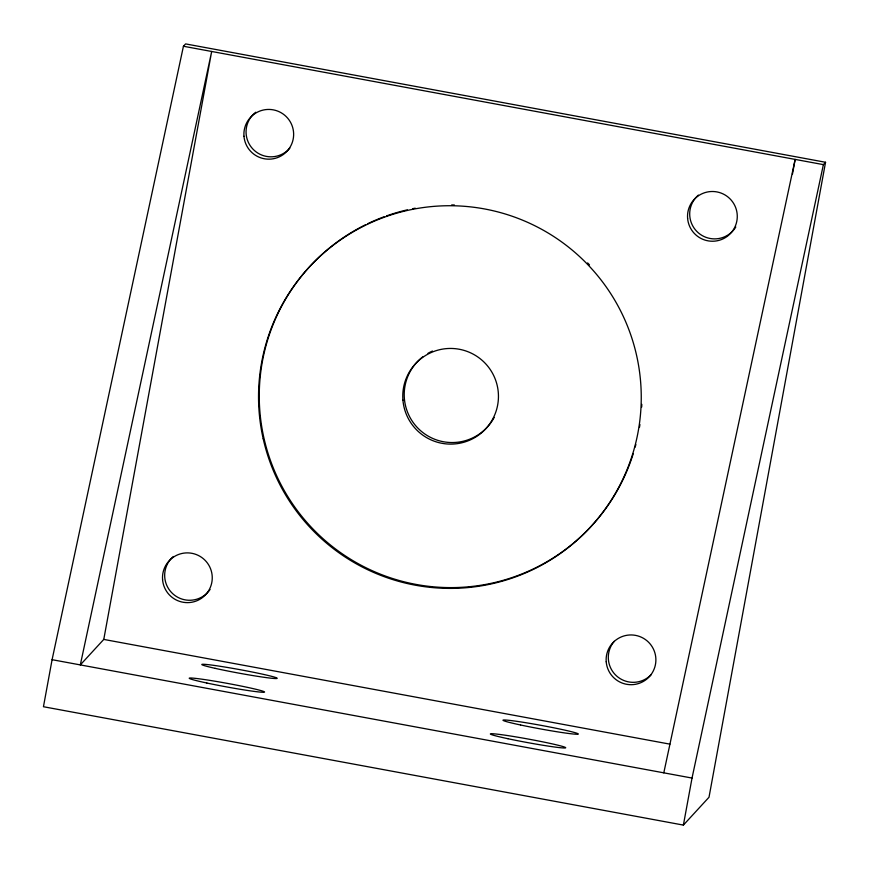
<?xml version="1.0" encoding="UTF-8"?>
<svg xmlns="http://www.w3.org/2000/svg" width="869" height="869" viewBox="0 0 869 869"><rect width="100%" height="100%" fill="white"/><g stroke="black" fill="none" stroke-linecap="round" stroke-linejoin="round"><path stroke-width="1.3" d="M52.086 659.69L43.45 706.725L683.392 825.094L709.006 797.253L825.55 162.275L185.608 43.906L183.435 46.253L52.086 659.69L692.028 778.059L823.388 164.632L825.55 162.275M103.769 639.421L211.678 51.477L80.317 664.904L103.769 639.421L669.923 744.146M792.463 174.072L795.157 159.407L663.797 772.845M683.392 825.094L692.028 778.059M183.435 46.253L823.388 164.632M494.189 417.435A47.871 47.795 42.6 0 1 421.117 431.143A47.871 47.795 42.6 0 1 422.801 356.811M427.972 353.335A47.871 47.795 42.6 0 1 432.447 351.043M633.284 453.564A191.495 191.202 42.6 0 1 326.505 541.724A191.495 191.202 42.6 0 1 365.338 224.854M367.761 223.681A191.495 191.202 42.6 0 1 384 216.805M386.553 215.881A191.495 191.202 42.6 0 1 407.344 209.831M412.579 208.701A191.495 191.202 42.6 0 1 415.23 208.191M451.674 204.943A191.495 191.202 42.6 0 1 454.368 204.986M587.618 262.916A191.495 191.202 42.6 0 1 589.486 264.849M641.811 404.357A191.495 191.202 42.6 0 1 641.691 407.04M639.921 424.539A191.495 191.202 42.6 0 1 639.497 427.222M635.869 444.504A191.495 191.202 42.6 0 1 635.174 447.111M289.877 148.099A24.897 24.853 42.6 0 1 252.912 149.077A24.897 24.853 42.6 0 1 255.758 112.22M210.07 589.486A24.897 24.853 42.6 0 1 172.931 593.885A24.897 24.853 42.6 0 1 173.355 556.486M651.261 674.572A24.897 24.853 42.6 0 1 616.566 675.952A24.897 24.853 42.6 0 1 614.231 641.311M735.804 227.005A24.897 24.853 42.6 0 1 698.448 232.935A24.897 24.853 42.6 0 1 698.383 195.101M402.934 400.131A47.871 47.795 42.6 0 0 477.852 435.641A47.871 47.795 42.6 0 0 471.052 353.064A47.871 47.795 42.6 0 0 402.934 400.131M263.188 438.736A191.495 191.202 42.6 0 0 579.59 537.944A191.495 191.202 42.6 0 0 506.899 214.502A191.495 191.202 42.6 0 0 263.188 438.736M162.579 579.71A24.897 24.853 42.6 0 0 201.51 598.252A24.897 24.853 42.6 0 0 198.045 555.302A24.897 24.853 42.6 0 0 162.579 579.71M606.214 661.776A24.897 24.853 42.6 0 0 645.146 680.318A24.897 24.853 42.6 0 0 641.68 637.368A24.897 24.853 42.6 0 0 606.214 661.776M243.972 136.259A24.897 24.853 42.6 0 0 282.892 154.801A24.897 24.853 42.6 0 0 279.438 111.851A24.897 24.853 42.6 0 0 243.972 136.259M687.607 218.325A24.897 24.853 42.6 0 0 726.527 236.868A24.897 24.853 42.6 0 0 723.073 193.917A24.897 24.853 42.6 0 0 687.607 218.325M215.099 668.337A38.301 1.803 10.4 0 0 276.57 678.526A38.301 1.803 10.4 0 0 226.885 667.37A38.301 1.803 10.4 0 0 215.099 668.337M520.596 724.996A38.301 1.803 10.4 0 0 578.309 734.088A38.301 1.803 10.4 0 0 523.095 722.28A38.301 1.803 10.4 0 0 520.596 724.996M507.974 738.726A38.301 1.803 10.4 0 0 565.686 747.807A38.301 1.803 10.4 0 0 510.472 736.01A38.301 1.803 10.4 0 0 507.974 738.726M206.822 683.012A38.301 1.803 10.4 0 0 264.534 692.104A38.301 1.803 10.4 0 0 209.32 680.297A38.301 1.803 10.4 0 0 206.822 683.012"/></g></svg>
